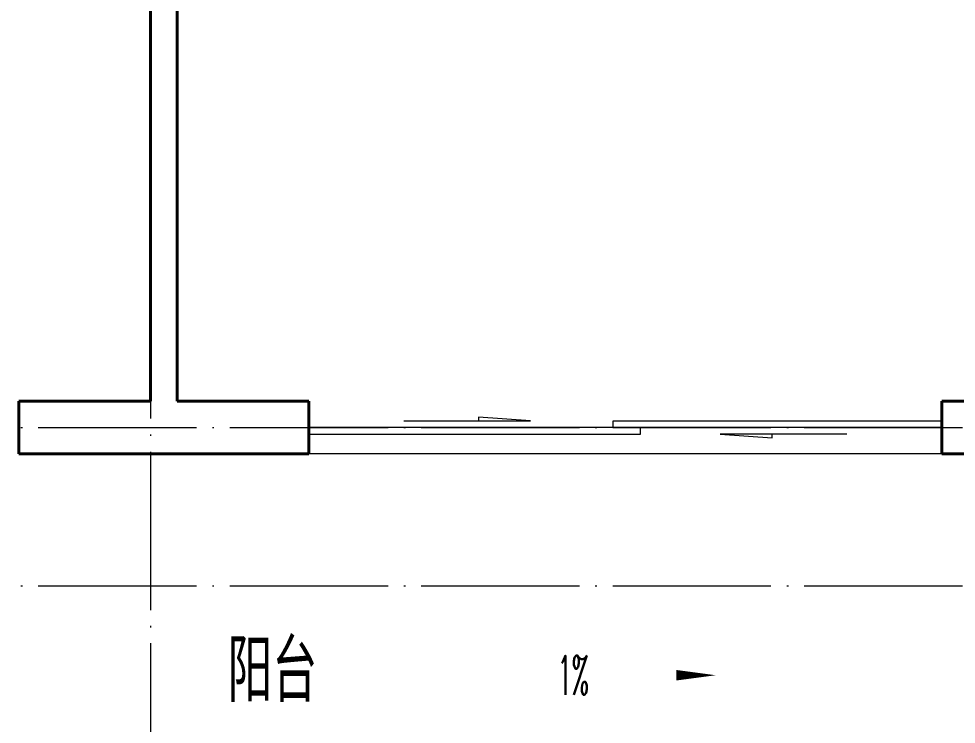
# Model space of a CAD drawing. Extents: x 27938 to 650306, y -92720 to 1524912.
# Drawn here: x 305617 to 309171, y 364999 to 367674 of the extents above; entities that cross this region are included whole.
import ezdxf

# ---------------------------------------------------------------- set-up
doc = ezdxf.new("R2010")
doc.units = 0
doc.header["$LTSCALE"] = 1000
doc.header["$MEASUREMENT"] = 0
doc.linetypes.add('DOTE', pattern=[2.42, 2, -0.2, 0.02, -0.2])
for name, color, linetype, lineweight in [('DOTE', 19, 'DOTE', 9), ('WALL', 9, 'Continuous', 40), ('WINDOW', 8, 'Continuous', 15), ('平面-排水沟', 86, 'Continuous', 15)]:
    doc.layers.add(name, color=color, linetype=linetype, lineweight=lineweight)
doc.layers.add('PUB_TEXT', color=4, linetype='Continuous')
doc.styles.add('_TCH_DIM', font='SIMPLEX.shx', dxfattribs={"width": 0.6, "oblique": 10, "bigfont": 'hztxt.shx'})
doc.styles.get("Standard").update_dxf_attribs({"font": 'gbenor.shx', "bigfont": 'gbcbig.shx'})

# ---------------------------------------------------------------- blocks, each defined once
blk = doc.blocks.new('FGDGDRGSDGDG')
at = {"layer": 'DOTE', "linetype": 'DOTE', "ltscale": 0.3}
for p, q in [((524182.5, 529998.5), (524182.5, 513948.5)), ((488182.5, 517748.5), (546982.5, 517748.5)), ((488182.5, 517148.5), (546982.5, 517148.5))]:
    blk.add_line(p, q, dxfattribs=at)
blk = doc.blocks.new('$DorLib2D$00000131')
at = {"color": 0, "linetype": 'Continuous'}
for p, q in [((0.15, 0.125), (0.2319, 0.1973)), ((0.2319, 0.1973), (0.2319, 0.125)), ((-0.5, 0.125), (-0.5, 0)), ((0.0192, 0.125), (-0.5, 0.125)), ((0.0192, 0), (0.0192, 0.125)), ((0.35, 0.125), (0.15, 0.125)), ((-0.5, 0), (0.0192, 0)), ((-0.024, 0), (0.5, 0)), ((-0.024, -0.125), (-0.024, 0)), ((0.5, 0), (0.5, -0.125)), ((-0.35, -0.125), (-0.15, -0.125)), ((-0.2319, -0.1973), (-0.2319, -0.125)), ((-0.15, -0.125), (-0.2319, -0.1973)), ((0.5, -0.125), (-0.024, -0.125))]:
    blk.add_line(p, q, dxfattribs=at)

msp = doc.modelspace()

# ---------------------------------------------------------------- linework, layer by layer
at = {"layer": 'WALL', "color": 8}
for p, q in [((306216.6, 369523.7), (306216.6, 366223.7)), ((306116.6, 369423.7), (306116.6, 366223.7)), ((306116.6, 366223.7), (305616.6, 366223.7)), ((305616.6, 366223.7), (305616.6, 366023.7)), ((306716.6, 366223.7), (306216.6, 366223.7)), ((306716.6, 366023.7), (306716.6, 366223.7)), ((309916.6, 366223.7), (309116.6, 366223.7)), ((309116.6, 366223.7), (309116.6, 366023.7)), ((305616.6, 366023.7), (306116.6, 366023.7)), ((306116.6, 366023.7), (306716.6, 366023.7)), ((309116.6, 366023.7), (309916.6, 366023.7))]:
    msp.add_line(p, q, dxfattribs=at)
at = {"layer": 'WINDOW'}
msp.add_line((309116.6, 366023.7), (306716.6, 366023.7), dxfattribs=at)
at = {"layer": '平面-排水沟', "color": 8}
msp.add_lwpolyline([(307837.8, 365184.6, 0, 0, 0), (308259.2, 365184.6, 0, 40, 0), (308109.2, 365184.6, 0, 0, 0)], format="xyseb", dxfattribs=at)

# ---------------------------------------------------------------- block references
msp.add_blockref('FGDGDRGSDGDG', (-218065.9, -151624.7))
at = {"layer": 'WINDOW', "xscale": 2400, "yscale": -200, "zscale": 2400, "rotation": 180}
msp.add_blockref('$DorLib2D$00000131', (307916.6, 366123.7), dxfattribs=at)

# ---------------------------------------------------------------- texts
at = {"layer": 'PUB_TEXT', "color": 8}
msp.add_text('阳台', height=236.31, dxfattribs=at).set_placement((306408.1, 365083))
at = {"layer": '平面-排水沟', "color": 8, "style": '_TCH_DIM', "width": 0.423529}
msp.add_text('1%', height=148.75, dxfattribs=at).set_placement((307659.5, 365110.3))

doc.saveas('drawing.dxf')
